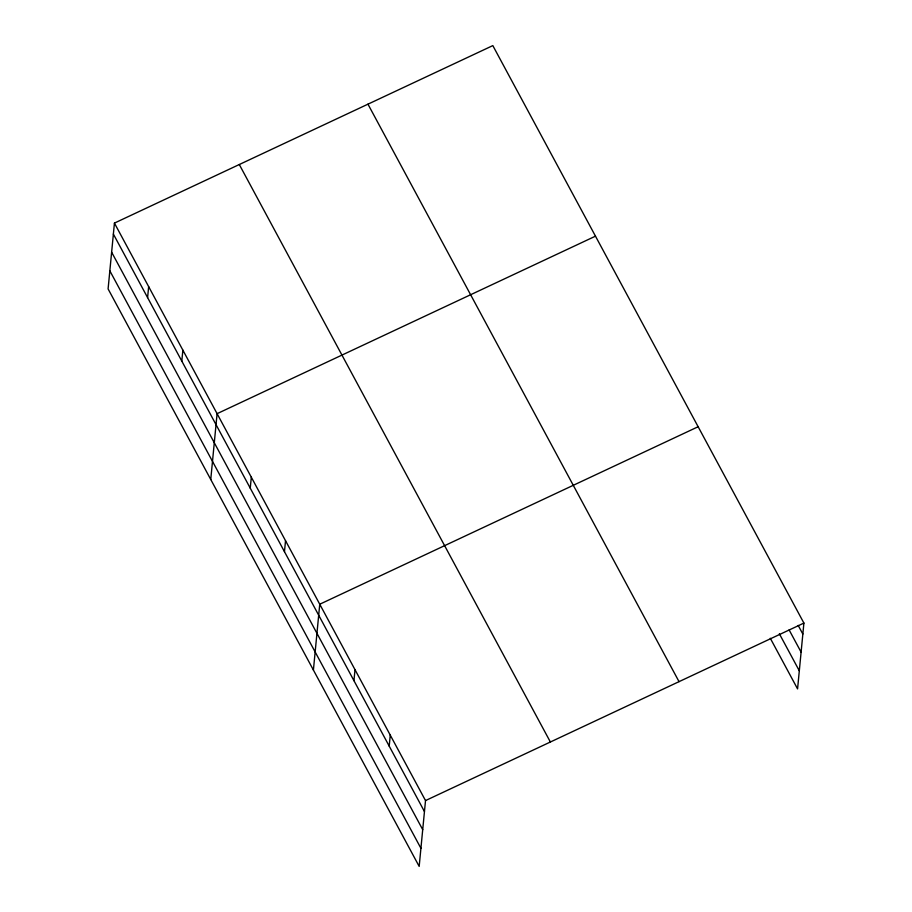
<?xml version="1.0" encoding="UTF-8"?>
<svg xmlns="http://www.w3.org/2000/svg" width="912" height="912" viewBox="0 0 912 912"><rect width="100%" height="100%" fill="white"/><g stroke="black" fill="none" stroke-linecap="round" stroke-linejoin="round"><path stroke-width="1.37" d="M114.433 223.098L108.095 288.922L419.178 866.4L425.516 800.576L114.433 223.098L492.822 45.6L803.905 623.078L797.567 688.902L770.298 638.275M147.596 297.597L148.656 286.619M181.807 361.129L182.867 350.151M210.752 479.495L217.09 413.672L595.479 236.162M250.253 488.171L251.313 477.193M284.476 551.692L285.524 540.713M313.409 670.058L319.747 604.234L698.136 426.736M353.947 680.66L355.007 669.682M389.207 746.107L390.256 735.129M425.516 800.576L803.905 623.078M798.194 625.415L802.845 634.057M789.131 629.93L801.112 652.148M779.35 633.76L799.311 670.799M367.958 104.173L679.041 681.652M239.297 164.525L550.381 742.003M113.373 234.076L424.456 811.555M111.629 252.179L422.712 829.658M109.839 270.818L420.922 848.297"/></g></svg>
